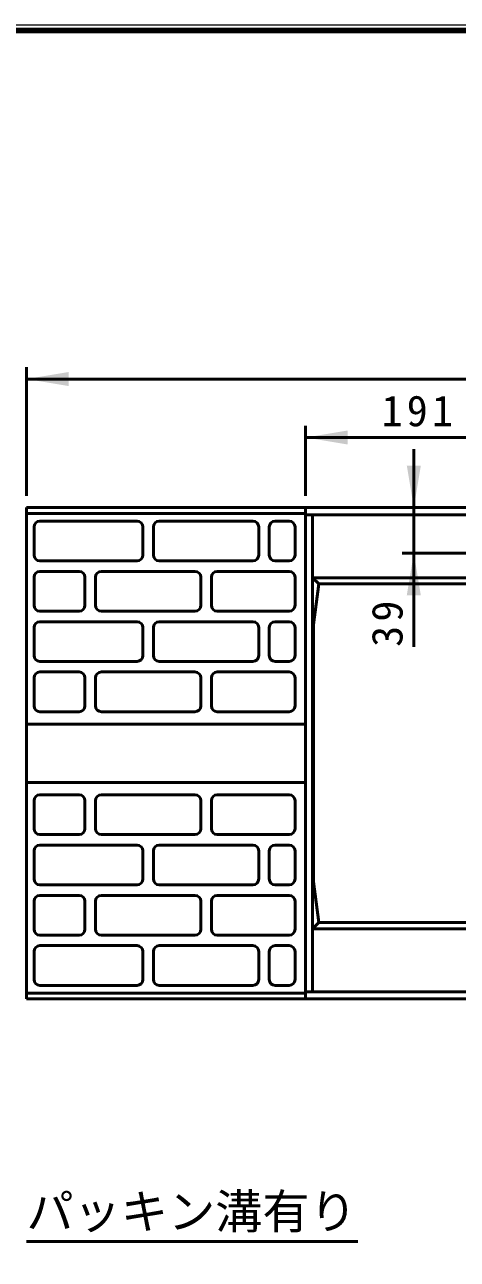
# Model space of a CAD drawing. Units: millimetres, scale not verified. Extents: x 100 to 4105, y 100 to 2870.
# Drawn here: x 1981 to 2351, y 1814 to 2870 of the extents above; entities that cross this region are included whole.
import ezdxf
from ezdxf.enums import TextEntityAlignment as Align

# ---------------------------------------------------------------- set-up
doc = ezdxf.new("R2010")
doc.units = ezdxf.units.MM
doc.header["$LTSCALE"] = 5
doc.layers.add('V-nasSTD', color=7, linetype='Continuous', lineweight=35)
doc.styles.add('ＭＳ ゴシック', font='')
doc.styles.get('ＭＳ ゴシック').set_extended_font_data('MS Gothic')

msp = doc.modelspace()

# ---------------------------------------------------------------- hatches: boundary and pattern name
at = {"layer": 'V-nasSTD'}
for points in [[(2018.969, 2573.045), (1982.969, 2567.045), (2018.969, 2561.045)], [(2257.469, 2523.045), (2221.469, 2517.045), (2257.469, 2511.045)], [(2307.969, 2493.045), (2313.969, 2457.045), (2319.969, 2493.045)], [(2319.969, 2382.045), (2313.969, 2418.045), (2307.969, 2382.045)]]:
    msp.add_hatch(color=256, dxfattribs=at).paths.add_polyline_path(points)

# ---------------------------------------------------------------- linework, layer by layer
at = {"layer": 'V-nasSTD', "lineweight": 100}
msp.add_line((4100, 2865), (105, 2865), dxfattribs=at)
at = {"layer": 'V-nasSTD', "lineweight": 50}
for p, q in [((1982.969, 2467.045), (1982.969, 2577.045)), ((1982.969, 2567.045), (2982.969, 2567.045)), ((2221.469, 2527.045), (2221.469, 2467.045)), ((2221.469, 2517.045), (2412.469, 2517.045)), ((2313.969, 2507.045), (2313.969, 2457.045)), ((1982.969, 2457.045), (1982.969, 2037.045)), ((1982.969, 2457.045), (2221.469, 2457.045)), ((1982.969, 2452.045), (2221.469, 2452.045)), ((2221.469, 2457.045), (2221.469, 2037.045)), ((2744.469, 2457.045), (2221.469, 2457.045)), ((2744.469, 2451.045), (2221.469, 2451.045)), ((2227.469, 2451.045), (2227.469, 2397.045)), ((2313.969, 2418.045), (2313.969, 2457.045)), ((1989.469, 2440.545), (1989.469, 2416.545)), ((1994.469, 2445.545), (2077.469, 2445.545)), ((2082.469, 2440.545), (2082.469, 2416.545)), ((2091.469, 2440.545), (2091.469, 2416.545)), ((2096.469, 2445.545), (2176.469, 2445.545)), ((2181.469, 2440.545), (2181.469, 2416.545)), ((2190.469, 2440.545), (2190.469, 2416.545)), ((2195.469, 2445.545), (2207.469, 2445.545)), ((2212.469, 2440.545), (2212.469, 2416.545)), ((2393.969, 2418.045), (2303.969, 2418.045)), ((2313.969, 2338.045), (2313.969, 2418.045)), ((1994.469, 2411.545), (2077.469, 2411.545)), ((2096.469, 2411.545), (2176.469, 2411.545)), ((2195.469, 2411.545), (2207.469, 2411.545)), ((1989.469, 2397.545), (1989.469, 2373.545)), ((1994.469, 2402.545), (2027.969, 2402.545)), ((2032.969, 2397.545), (2032.969, 2373.545)), ((2041.969, 2373.545), (2041.969, 2397.545)), ((2046.969, 2402.545), (2126.969, 2402.545)), ((2131.969, 2397.545), (2131.969, 2373.545)), ((2140.969, 2373.545), (2140.969, 2397.545)), ((2145.969, 2402.545), (2207.469, 2402.545)), ((2212.469, 2397.545), (2212.469, 2373.545)), ((2227.469, 2397.045), (2738.469, 2397.045)), ((2227.469, 2397.045), (2227.469, 2097.045)), ((2232.728, 2391.786), (2227.469, 2397.045)), ((2228.169, 2357.045), (2232.728, 2391.786)), ((2232.728, 2391.786), (2733.21, 2391.786)), ((1994.469, 2368.545), (2027.969, 2368.545)), ((2046.969, 2368.545), (2126.969, 2368.545)), ((2145.969, 2368.545), (2207.469, 2368.545)), ((1989.469, 2354.545), (1989.469, 2330.545)), ((1994.469, 2359.545), (2077.469, 2359.545)), ((2082.469, 2354.545), (2082.469, 2330.545)), ((2091.469, 2354.545), (2091.469, 2330.545)), ((2096.469, 2359.545), (2176.469, 2359.545)), ((2181.469, 2354.545), (2181.469, 2330.545)), ((2190.469, 2354.545), (2190.469, 2330.545)), ((2195.469, 2359.545), (2207.469, 2359.545)), ((2212.469, 2354.545), (2212.469, 2330.545)), ((2228.169, 2357.045), (2228.169, 2137.045)), ((1994.469, 2325.545), (2077.469, 2325.545)), ((2096.469, 2325.545), (2176.469, 2325.545)), ((2195.469, 2325.545), (2207.469, 2325.545)), ((1994.469, 2316.545), (2027.969, 2316.545)), ((2046.969, 2316.545), (2126.969, 2316.545)), ((2145.969, 2316.545), (2207.469, 2316.545)), ((1989.469, 2311.545), (1989.469, 2287.545)), ((2032.969, 2311.545), (2032.969, 2287.545)), ((2041.969, 2287.545), (2041.969, 2311.545)), ((2131.969, 2311.545), (2131.969, 2287.545)), ((2140.969, 2287.545), (2140.969, 2311.545)), ((2212.469, 2311.545), (2212.469, 2287.545)), ((1994.469, 2282.545), (2027.969, 2282.545)), ((2046.969, 2282.545), (2126.969, 2282.545)), ((2145.969, 2282.545), (2207.469, 2282.545)), ((1982.969, 2272.045), (2221.469, 2272.045)), ((2221.469, 2222.045), (1982.969, 2222.045)), ((1989.469, 2182.545), (1989.469, 2206.545)), ((1994.469, 2211.545), (2027.969, 2211.545)), ((2032.969, 2182.545), (2032.969, 2206.545)), ((2041.969, 2206.545), (2041.969, 2182.545)), ((2046.969, 2211.545), (2126.969, 2211.545)), ((2131.969, 2182.545), (2131.969, 2206.545)), ((2140.969, 2206.545), (2140.969, 2182.545)), ((2145.969, 2211.545), (2207.469, 2211.545)), ((2212.469, 2182.545), (2212.469, 2206.545)), ((1994.469, 2177.545), (2027.969, 2177.545)), ((2046.969, 2177.545), (2126.969, 2177.545)), ((2145.969, 2177.545), (2207.469, 2177.545)), ((1994.469, 2168.545), (2077.469, 2168.545)), ((2096.469, 2168.545), (2176.469, 2168.545)), ((2195.469, 2168.545), (2207.469, 2168.545)), ((1989.469, 2139.545), (1989.469, 2163.545)), ((2082.469, 2139.545), (2082.469, 2163.545)), ((2091.469, 2139.545), (2091.469, 2163.545)), ((2181.469, 2139.545), (2181.469, 2163.545)), ((2190.469, 2139.545), (2190.469, 2163.545)), ((2212.469, 2139.545), (2212.469, 2163.545)), ((1994.469, 2134.545), (2077.469, 2134.545)), ((2096.469, 2134.545), (2176.469, 2134.545)), ((2195.469, 2134.545), (2207.469, 2134.545)), ((2228.169, 2137.045), (2232.728, 2102.304)), ((1994.469, 2125.545), (2027.969, 2125.545)), ((2046.969, 2125.545), (2126.969, 2125.545)), ((2145.969, 2125.545), (2207.469, 2125.545)), ((1989.469, 2096.545), (1989.469, 2120.545)), ((2032.969, 2096.545), (2032.969, 2120.545)), ((2041.969, 2120.545), (2041.969, 2096.545)), ((2131.969, 2096.545), (2131.969, 2120.545)), ((2140.969, 2120.545), (2140.969, 2096.545)), ((2212.469, 2096.545), (2212.469, 2120.545)), ((2232.728, 2102.304), (2227.469, 2097.045)), ((2232.728, 2102.304), (2733.21, 2102.304)), ((1994.469, 2091.545), (2027.969, 2091.545)), ((2046.969, 2091.545), (2126.969, 2091.545)), ((2145.969, 2091.545), (2207.469, 2091.545)), ((2227.469, 2097.045), (2738.469, 2097.045)), ((2227.469, 2043.045), (2227.469, 2097.045)), ((1994.469, 2082.545), (2077.469, 2082.545)), ((2096.469, 2082.545), (2176.469, 2082.545)), ((2195.469, 2082.545), (2207.469, 2082.545)), ((1989.469, 2053.545), (1989.469, 2077.545)), ((2082.469, 2053.545), (2082.469, 2077.545)), ((2091.469, 2053.545), (2091.469, 2077.545)), ((2181.469, 2053.545), (2181.469, 2077.545)), ((2190.469, 2053.545), (2190.469, 2077.545)), ((2212.469, 2053.545), (2212.469, 2077.545)), ((1994.469, 2048.545), (2077.469, 2048.545)), ((2096.469, 2048.545), (2176.469, 2048.545)), ((2195.469, 2048.545), (2207.469, 2048.545)), ((1982.969, 2042.045), (2221.469, 2042.045)), ((2744.469, 2043.045), (2221.469, 2043.045)), ((1982.969, 2037.045), (2221.469, 2037.045)), ((2744.469, 2037.045), (2221.469, 2037.045)), ((1982.969, 1829.718), (2266.177, 1829.718))]:
    msp.add_line(p, q, dxfattribs=at)
at = {"layer": 'V-nasSTD', "lineweight": 13}
msp.add_lwpolyline([(100, 100), (100, 2870), (4105, 2870), (4105, 100)], close=True, dxfattribs=at)
at = {"layer": 'V-nasSTD', "lineweight": 50}
for centre, start, end in [((1994.469, 2440.545), 90, 180), ((2077.469, 2440.545), 0, 90), ((2096.469, 2440.545), 90, 180), ((2176.469, 2440.545), 0, 90), ((2195.469, 2440.545), 90, 180), ((2207.469, 2440.545), 0, 90), ((1994.469, 2416.545), 180, 270), ((2077.469, 2416.545), 270, 0), ((2096.469, 2416.545), 180, 270), ((2176.469, 2416.545), 270, 0), ((2195.469, 2416.545), 180, 270), ((2207.469, 2416.545), 270, 0), ((1994.469, 2397.545), 90, 180), ((2027.969, 2397.545), 0, 90), ((2046.969, 2397.545), 90, 180), ((2126.969, 2397.545), 0, 90), ((2145.969, 2397.545), 90, 180), ((2207.469, 2397.545), 0, 90), ((1994.469, 2373.545), 180, 270), ((2027.969, 2373.545), 270, 0), ((2046.969, 2373.545), 180, 270), ((2126.969, 2373.545), 270, 0), ((2145.969, 2373.545), 180, 270), ((2207.469, 2373.545), 270, 0), ((1994.469, 2354.545), 90, 180), ((2077.469, 2354.545), 0, 90), ((2096.469, 2354.545), 90, 180), ((2176.469, 2354.545), 0, 90), ((2195.469, 2354.545), 90, 180), ((2207.469, 2354.545), 0, 90), ((1994.469, 2330.545), 180, 270), ((2077.469, 2330.545), 270, 0), ((2096.469, 2330.545), 180, 270), ((2176.469, 2330.545), 270, 0), ((2195.469, 2330.545), 180, 270), ((2207.469, 2330.545), 270, 0), ((1994.469, 2311.545), 90, 180), ((2027.969, 2311.545), 0, 90), ((2046.969, 2311.545), 90, 180), ((2126.969, 2311.545), 0, 90), ((2145.969, 2311.545), 90, 180), ((2207.469, 2311.545), 0, 90), ((1994.469, 2287.545), 180, 270), ((2027.969, 2287.545), 270, 0), ((2046.969, 2287.545), 180, 270), ((2126.969, 2287.545), 270, 0), ((2145.969, 2287.545), 180, 270), ((2207.469, 2287.545), 270, 0), ((1994.469, 2206.545), 90, 180), ((2027.969, 2206.545), 0, 90), ((2046.969, 2206.545), 90, 180), ((2126.969, 2206.545), 0, 90), ((2145.969, 2206.545), 90, 180), ((2207.469, 2206.545), 0, 90), ((1994.469, 2182.545), 180, 270), ((2027.969, 2182.545), 270, 0), ((2046.969, 2182.545), 180, 270), ((2126.969, 2182.545), 270, 0), ((2145.969, 2182.545), 180, 270), ((2207.469, 2182.545), 270, 0), ((1994.469, 2163.545), 90, 180), ((2077.469, 2163.545), 0, 90), ((2096.469, 2163.545), 90, 180), ((2176.469, 2163.545), 0, 90), ((2195.469, 2163.545), 90, 180), ((2207.469, 2163.545), 0, 90), ((1994.469, 2139.545), 180, 270), ((2077.469, 2139.545), 270, 0), ((2096.469, 2139.545), 180, 270), ((2176.469, 2139.545), 270, 0), ((2195.469, 2139.545), 180, 270), ((2207.469, 2139.545), 270, 0), ((1994.469, 2120.545), 90, 180), ((2027.969, 2120.545), 0, 90), ((2046.969, 2120.545), 90, 180), ((2126.969, 2120.545), 0, 90), ((2145.969, 2120.545), 90, 180), ((2207.469, 2120.545), 0, 90), ((1994.469, 2096.545), 180, 270), ((2027.969, 2096.545), 270, 0), ((2046.969, 2096.545), 180, 270), ((2126.969, 2096.545), 270, 0), ((2145.969, 2096.545), 180, 270), ((2207.469, 2096.545), 270, 0), ((1994.469, 2077.545), 90, 180), ((2077.469, 2077.545), 0, 90), ((2096.469, 2077.545), 90, 180), ((2176.469, 2077.545), 0, 90), ((2195.469, 2077.545), 90, 180), ((2207.469, 2077.545), 0, 90), ((1994.469, 2053.545), 180, 270), ((2077.469, 2053.545), 270, 0), ((2096.469, 2053.545), 180, 270), ((2176.469, 2053.545), 270, 0), ((2195.469, 2053.545), 180, 270), ((2207.469, 2053.545), 270, 0)]:
    msp.add_arc(centre, 5, start, end, dxfattribs=at)

# ---------------------------------------------------------------- texts
at = {"layer": 'V-nasSTD', "style": 'ＭＳ ゴシック'}
msp.add_text('パッキン溝有り', height=29.56, dxfattribs=at).set_placement((1982.969, 1870.038), align=Align.TOP_LEFT)
at = {"layer": 'V-nasSTD', "insert": (2286.369, 2553.045), "char_height": 26.39, "attachment_point": 1, "style": 'ＭＳ ゴシック'}
msp.add_mtext('\\T1.2;191', dxfattribs=at)
at = {"layer": 'V-nasSTD', "insert": (2277.969, 2338.045), "char_height": 26.39, "attachment_point": 1, "rotation": 90, "style": 'ＭＳ ゴシック'}
msp.add_mtext('\\T1.2;39', dxfattribs=at)

doc.saveas('drawing.dxf')
